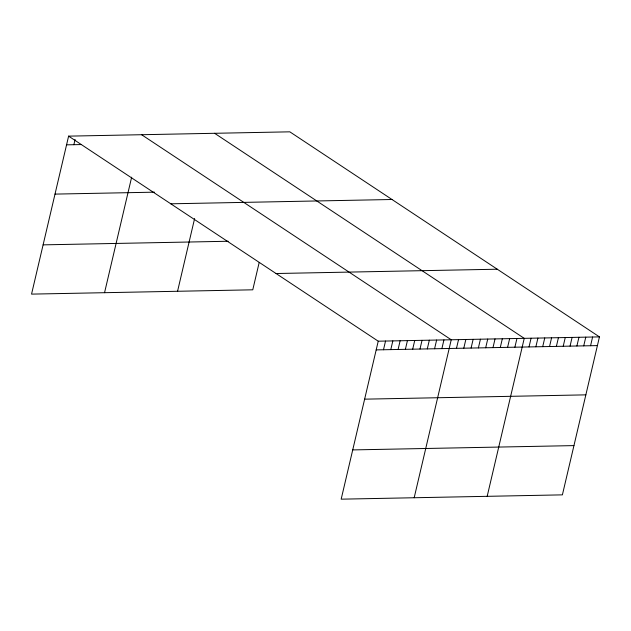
<?xml version="1.0" encoding="UTF-8"?>
<svg xmlns="http://www.w3.org/2000/svg" width="631" height="631" viewBox="0 0 631 631"><rect width="100%" height="100%" fill="white"/><g stroke="black" fill="none" stroke-linecap="round" stroke-linejoin="round"><path stroke-width="0.95" d="M68.605 136.138L378.229 341.19L341.174 499.168L562.395 494.862L599.45 336.883L289.826 131.832L68.605 136.138L31.55 294.117L252.771 289.81L259.191 262.441M73.859 144.704L75.089 139.475M104.549 292.697L131.65 177.177M177.556 291.277L194.616 218.515M383.49 349.755L385.533 341.048M390.786 349.613L392.829 340.906M398.09 349.471L400.133 340.764M405.386 349.329L407.429 340.622M412.69 349.188L414.733 340.48M419.986 349.046L422.029 340.338M427.29 348.904L429.332 340.196M434.585 348.762L436.628 340.054M441.889 348.62L443.932 339.912M414.181 497.749L451.236 339.77L141.604 134.711M456.489 348.336L458.532 339.628M463.793 348.194L465.836 339.486M471.089 348.052L473.132 339.344M478.393 347.91L480.436 339.202M485.689 347.768L487.731 339.06M492.992 347.626L495.035 338.918M500.288 347.484L502.331 338.776M507.592 347.342L509.635 338.634M514.888 347.2L516.931 338.492M487.179 496.329L524.235 338.35L214.611 133.291M529.03 346.924L531.073 338.216M535.869 346.79L537.912 338.082M542.707 346.656L544.75 337.948M549.546 346.529L551.589 337.814M556.384 346.395L558.427 337.68M563.215 346.261L565.258 337.553M570.053 346.127L572.096 337.419M576.892 345.993L578.935 337.285M583.73 345.859L585.773 337.151M590.569 345.725L592.612 337.017M66.563 144.846L81.162 144.562M55.007 194.103L154.477 192.171M170.78 203.805L392.001 199.499M43.105 244.86L228.185 241.255M276.055 273.523L497.275 269.216M378.229 341.19L599.45 336.883M376.186 349.897L597.407 345.599M364.631 399.163L585.852 394.856M352.729 449.911L573.95 445.604"/></g></svg>
